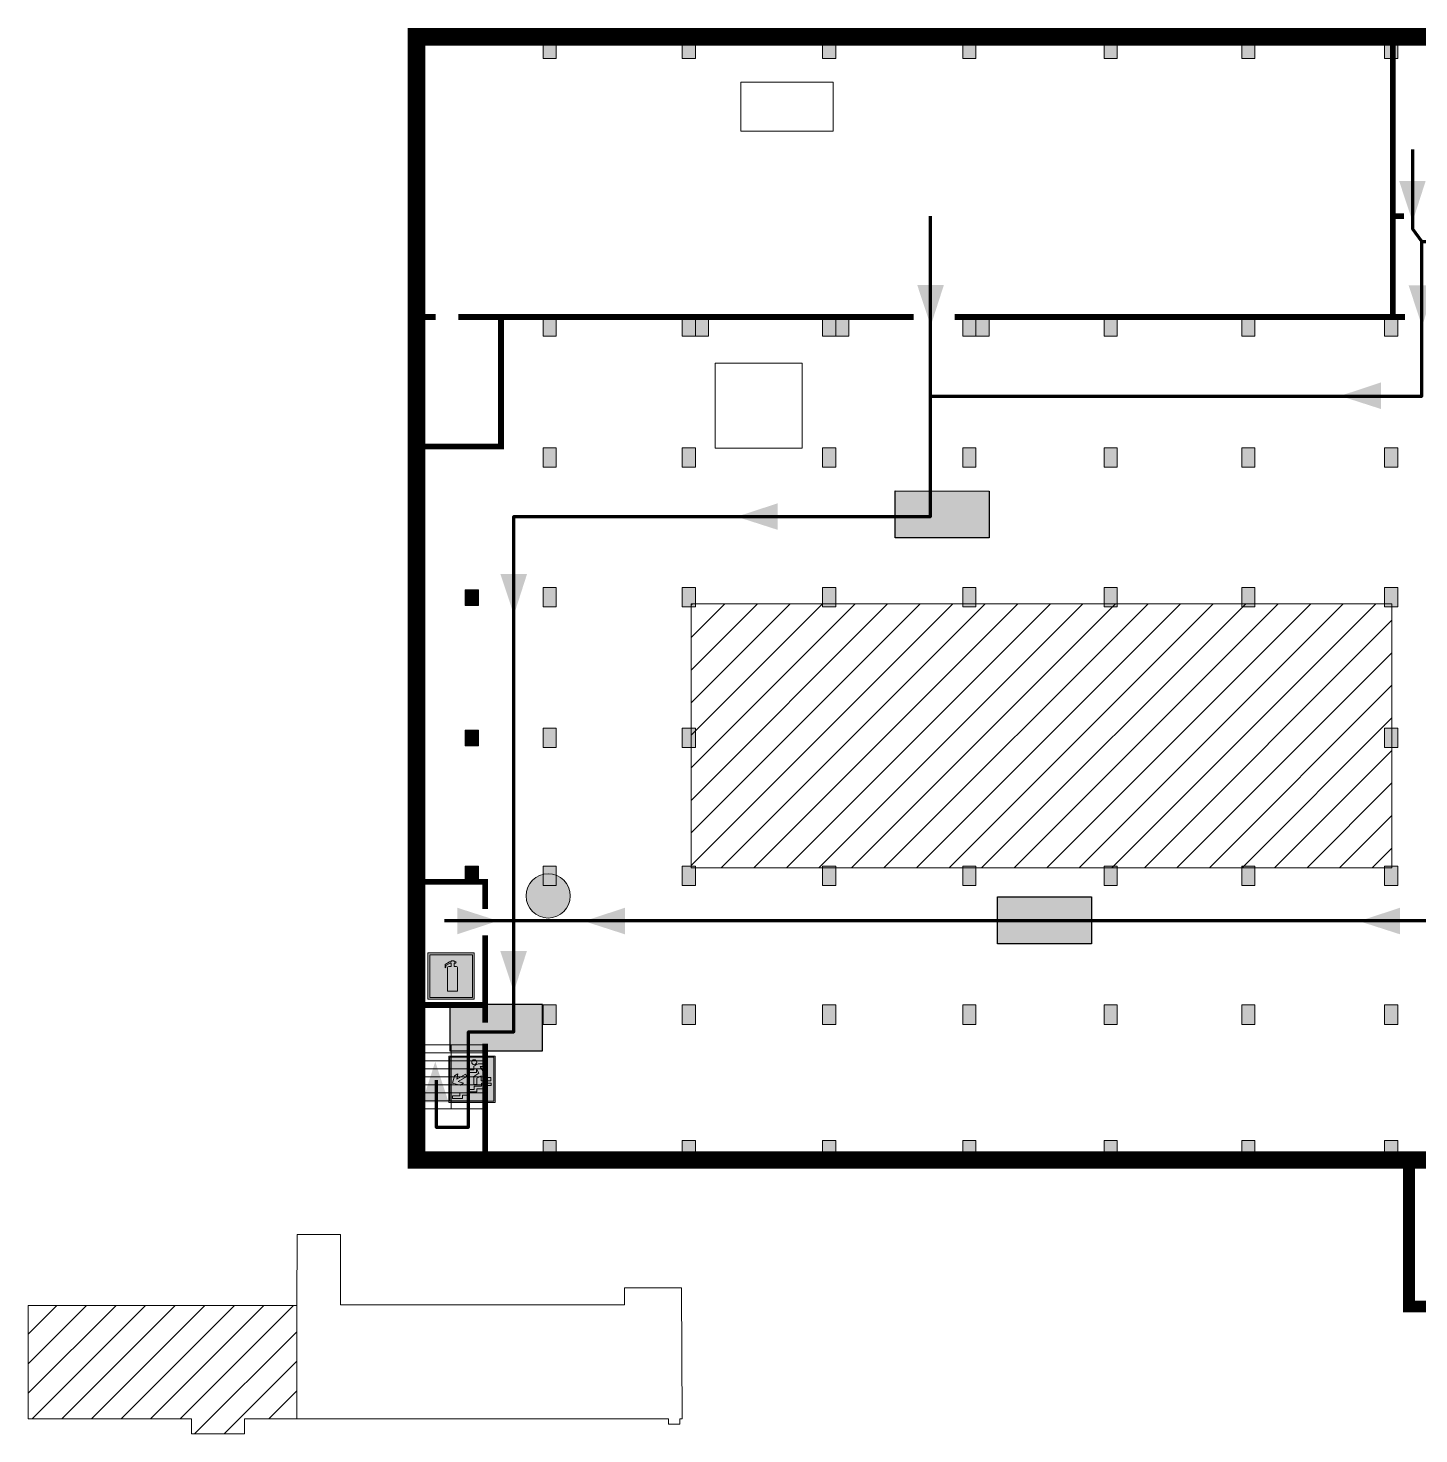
# Model space of a CAD drawing. Header units: millimetres. Extents: x 13810 to 67229, y 12374 to 21950.
# Drawn here: x 38807.5 to 39018.6, y 15048.6 to 15261.9 of the extents above; entities that cross this region are included whole.
import ezdxf

# ---------------------------------------------------------------- set-up
doc = ezdxf.new("R2010")
doc.units = ezdxf.units.MM
doc.layers.add('План_Штампы', color=7, linetype='Continuous')

# ---------------------------------------------------------------- blocks, each defined once
blk = doc.blocks.new('A$C7B4425F7')
at = {"true_color": 0xffffff}
blk.add_hatch(color=7, dxfattribs=at).paths.add_polyline_path([(0, 0), (-16, 0), (-16, -8), (0, -8)])
h = blk.add_hatch(color=126)
h.paths.add_polyline_path([(-0.2, -0.2), (-15.8, -0.2), (-15.8, -7.8), (-0.2, -7.8)])
h.paths.add_polyline_path([(-11.76, -2.03), (-11.76, -3.66), (-11.17, -3.66, -0.568275), (-11.17, -6.18), (-12.58, -6.18), (-12.58, -2.03)], flags=16)
h.paths.add_polyline_path([(-13.33, -4.12, -0.495768), (-13.59, -6.18), (-15.03, -6.18), (-15.03, -2.03), (-13.59, -2.03, -0.487973)], flags=16)
h.paths.add_polyline_path([(-10.25, -2.03), (-9.48, -2.03), (-9.48, -6.18), (-10.25, -6.18)], flags=16)
h.paths.add_polyline_path([(-13.84, -3.69), (-14.24, -3.69), (-14.24, -3.03), (-13.9, -3.03, -0.692621)], flags=0)
h.paths.add_polyline_path([(-9.15, -2.03), (-8.4, -2.03), (-8.04, -3.07), (-7.68, -2.03), (-6.93, -2.03), (-7.64, -4.1), (-6.93, -6.18), (-7.68, -6.18), (-8.04, -5.14), (-8.4, -6.18), (-9.15, -6.18), (-8.44, -4.1)], flags=16)
h.paths.add_polyline_path([(-11.76, -4.46), (-11.42, -4.46, -0.692621), (-11.36, -5.12), (-11.76, -5.12)], flags=0)
h.paths.add_polyline_path([(-13.9, -5.2), (-14.24, -5.2), (-14.24, -4.55), (-13.84, -4.55, -0.708038)], flags=0)
edge = h.paths.add_edge_path(flags=16)
edge.add_ellipse((-5.51, -4.08), major_axis=(0, 2.05), ratio=0.586184, start_angle=0, end_angle=360)
edge = h.paths.add_edge_path(flags=0)
edge.add_ellipse((-5.51, -4.08), major_axis=(0, 1.14), ratio=0.454828, start_angle=0, end_angle=360)
h.paths.add_polyline_path([(-4.13, -4.96, 0.377264), (-3.48, -4.52, 0.0555), (-3.16, -2.03), (-1.66, -2.03), (-1.66, -4.96), (-0.96, -4.96), (-0.96, -7.01), (-1.75, -7.01), (-1.75, -6.18), (-3.3, -6.18), (-3.3, -7.02), (-4.13, -7.02)], flags=16)
h.paths.add_polyline_path([(-2.73, -2.91), (-2.28, -2.91), (-2.28, -4.96), (-3.05, -4.96, 0.079136)], flags=0)
at = {"color": 126}
blk.add_lwpolyline([(-16, -8), (0, -8), (0, 0), (-16, 0)], close=True, dxfattribs=at)
blk = doc.blocks.new('вниз 3')
at = {"lineweight": 0, "true_color": 0xffffff}
h = blk.add_hatch(color=7, dxfattribs=at)
h.dxf.hatch_style = 1
h.paths.add_polyline_path([(40997.5, -4475.69), (40997.25, -4475.28), (40995.76, -4476.15), (40995.97, -4475.23), (40995.39, -4475.56), (40995.05, -4476.83), (40996.33, -4477.17), (40996.91, -4476.83), (40996, -4476.55)], flags=0)
h.paths.add_polyline_path([(40999.81, -4473.95), (41000.22, -4473.95), (41000.64, -4474.67), (41001.03, -4474.43), (41000.46, -4473.49), (41000.42, -4473.49), (40999.43, -4473.49), (40998.68, -4473.92), (40998.68, -4474.57), (40997.88, -4474.57), (40997.88, -4475), (40999.14, -4475), (40999.14, -4474.43), (40999.14, -4474.38), (40999.59, -4475.15), (40998.72, -4475.67), (40998.72, -4477.06), (40999.24, -4477.06), (40999.24, -4475.96), (40999.95, -4475.56), (40999.95, -4476.43), (41001.61, -4476.43), (41001.61, -4475.88), (41000.47, -4475.88), (41000.47, -4475.12)], flags=0)
h.paths.add_polyline_path([(40999.2, -4473.24, 1), (40998.35, -4473.24, 1)], flags=0)
h.paths.add_polyline_path([(41000.46, -4477.26), (41001.69, -4477.26), (41001.69, -4476.84), (41000.03, -4476.84), (41000.03, -4477.39), (40998.78, -4477.39), (40998.78, -4477.95), (40997.53, -4477.95), (40997.53, -4478.5), (40996.29, -4478.5), (40996.29, -4479.06), (40995.05, -4479.06), (40995.05, -4479.48), (40995.29, -4479.48), (40996.72, -4479.48), (40996.72, -4478.92), (40997.97, -4478.92), (40997.97, -4478.36), (40999.2, -4478.36), (40999.2, -4477.81), (41000.46, -4477.81)], flags=0)
h.paths.add_polyline_path([(41002.37, -4472.17), (40994.37, -4472.17), (40994.37, -4480.17), (41002.37, -4480.17)])
h.paths.add_polyline_path([(41002.16, -4479.96), (40994.57, -4479.96), (40994.57, -4472.37), (41002.16, -4472.37)], flags=16)
h.paths.add_polyline_path([(41001.61, -4475.88), (41001.61, -4476.43), (40999.95, -4476.43), (40999.95, -4475.56), (40999.24, -4475.96), (40999.24, -4477.06), (40998.72, -4477.06), (40998.72, -4475.67), (40999.59, -4475.15), (40999.14, -4474.38), (40999.14, -4474.43), (40999.14, -4475), (40997.88, -4475), (40997.88, -4474.57), (40998.68, -4474.57), (40998.68, -4473.92), (40999.43, -4473.49), (41000.42, -4473.49), (41000.46, -4473.49), (41001.03, -4474.43), (41000.64, -4474.67), (41000.22, -4473.95), (40999.81, -4473.95), (41000.47, -4475.12), (41000.47, -4475.88)], flags=0)
h.paths.add_polyline_path([(41001.69, -4476.84), (41001.69, -4477.26), (41000.46, -4477.26), (41000.46, -4477.81), (40999.2, -4477.81), (40999.2, -4478.36), (40997.97, -4478.36), (40997.97, -4478.92), (40996.72, -4478.92), (40996.72, -4479.48), (40995.05, -4479.48), (40995.05, -4479.06), (40996.29, -4479.06), (40996.29, -4478.5), (40997.53, -4478.5), (40997.53, -4477.95), (40998.78, -4477.95), (40998.78, -4477.39), (41000.03, -4477.39), (41000.03, -4476.84)], flags=0)
h.paths.add_polyline_path([(40998.35, -4473.24, -1), (40999.2, -4473.24, -1)], flags=0)
h.paths.add_polyline_path([(40997.5, -4475.69), (40996, -4476.55), (40996.91, -4476.83), (40996.33, -4477.17), (40995.05, -4476.83), (40995.39, -4475.56), (40995.97, -4475.23), (40995.76, -4476.15), (40997.25, -4475.28)], flags=0)
at = {"lineweight": 0}
h = blk.add_hatch(color=126, dxfattribs=at)
h.dxf.hatch_style = 1
h.paths.add_polyline_path([(41002.16, -4472.37), (40994.57, -4472.37), (40994.57, -4479.96), (41002.16, -4479.96)])
h.paths.add_polyline_path([(40995.97, -4475.23), (40995.76, -4476.15), (40997.25, -4475.28), (40997.5, -4475.69), (40996, -4476.55), (40996.91, -4476.83), (40996.33, -4477.17), (40995.05, -4476.83), (40995.39, -4475.56)], flags=16)
h.paths.add_polyline_path([(40997.88, -4474.57), (40998.68, -4474.57), (40998.68, -4473.92), (40999.43, -4473.49), (41000.42, -4473.49), (41000.46, -4473.49), (41001.03, -4474.43), (41000.64, -4474.67), (41000.22, -4473.95), (40999.81, -4473.95), (41000.47, -4475.12), (41000.47, -4475.88), (41001.61, -4475.88), (41001.61, -4476.43), (40999.95, -4476.43), (40999.95, -4475.56), (40999.24, -4475.96), (40999.24, -4477.06), (40998.72, -4477.06), (40998.72, -4475.67), (40999.59, -4475.15), (40999.14, -4474.38), (40999.14, -4474.43), (40999.14, -4475), (40997.88, -4475)], flags=16)
h.paths.add_polyline_path([(40998.35, -4473.24, -1), (40999.2, -4473.24, -1)], flags=16)
h.paths.add_polyline_path([(40997.53, -4477.95), (40998.78, -4477.95), (40998.78, -4477.39), (41000.03, -4477.39), (41000.03, -4476.84), (41001.69, -4476.84), (41001.69, -4477.26), (41000.46, -4477.26), (41000.46, -4477.81), (40999.2, -4477.81), (40999.2, -4478.36), (40997.97, -4478.36), (40997.97, -4478.92), (40996.72, -4478.92), (40996.72, -4479.48), (40995.05, -4479.48), (40995.05, -4479.06), (40996.29, -4479.06), (40996.29, -4478.5), (40997.53, -4478.5)], flags=16)
at = {"lineweight": 0, "true_color": 0xffffff}
h = blk.add_hatch(color=7, dxfattribs=at)
h.dxf.hatch_style = 1
h.paths.add_polyline_path([(40999.2, -4473.24, 1), (40998.35, -4473.24, 1)])
h.paths.add_polyline_path([(40999.81, -4473.95), (41000.22, -4473.95), (41000.64, -4474.67), (41001.03, -4474.43), (41000.46, -4473.49), (41000.42, -4473.49), (40999.43, -4473.49), (40998.68, -4473.92), (40998.68, -4474.57), (40997.88, -4474.57), (40997.88, -4475), (40999.14, -4475), (40999.14, -4474.43), (40999.14, -4474.38), (40999.59, -4475.15), (40998.72, -4475.67), (40998.72, -4477.06), (40999.24, -4477.06), (40999.24, -4475.96), (40999.95, -4475.56), (40999.95, -4476.43), (41001.61, -4476.43), (41001.61, -4475.88), (41000.47, -4475.88), (41000.47, -4475.12)])
h.paths.add_polyline_path([(40999.2, -4477.81), (41000.46, -4477.81), (41000.46, -4477.26), (41001.69, -4477.26), (41001.69, -4476.84), (41000.03, -4476.84), (41000.03, -4477.39), (40998.78, -4477.39), (40998.78, -4477.95), (40997.53, -4477.95), (40997.53, -4478.5), (40996.29, -4478.5), (40996.29, -4479.06), (40995.05, -4479.06), (40995.05, -4479.48), (40995.29, -4479.48), (40996.72, -4479.48), (40996.72, -4478.92), (40997.97, -4478.92), (40997.97, -4478.36), (40999.2, -4478.36)])
h.paths.add_polyline_path([(40997.5, -4475.69), (40997.25, -4475.28), (40995.76, -4476.15), (40995.97, -4475.23), (40995.39, -4475.56), (40995.05, -4476.83), (40996.33, -4477.17), (40996.91, -4476.83), (40996, -4476.55)])
at = {"color": 126, "lineweight": 0}
for points in [[(40994.37, -4472.17), (41002.37, -4472.17), (41002.37, -4480.17), (40994.37, -4480.17)], [(40994.57, -4472.37), (41002.16, -4472.37), (41002.16, -4479.96), (40994.57, -4479.96)]]:
    blk.add_lwpolyline(points, close=True, dxfattribs=at)
for points in [[(40999.14, -4474.43), (40999.14, -4475), (40997.88, -4475), (40997.88, -4474.57), (40998.68, -4474.57), (40998.68, -4473.92), (40999.43, -4473.49), (41000.42, -4473.49), (41000.46, -4473.49), (41001.03, -4474.43), (41000.64, -4474.67), (41000.22, -4473.95), (40999.81, -4473.95), (41000.47, -4475.12), (41000.47, -4475.88), (41001.61, -4475.88), (41001.61, -4476.43), (40999.95, -4476.43), (40999.95, -4475.56), (40999.24, -4475.96), (40999.24, -4477.06), (40998.72, -4477.06), (40998.72, -4475.67), (40999.59, -4475.15), (40999.14, -4474.38), (40999.14, -4474.43)], [(40995.05, -4476.83), (40995.39, -4475.56), (40995.97, -4475.23), (40995.76, -4476.15), (40997.25, -4475.28), (40997.5, -4475.69), (40996, -4476.55), (40996.91, -4476.83), (40996.33, -4477.17), (40995.05, -4476.83)], [(40995.29, -4479.48), (40995.05, -4479.48), (40995.05, -4479.06), (40996.29, -4479.06), (40996.29, -4478.5), (40997.53, -4478.5), (40997.53, -4477.95), (40998.78, -4477.95), (40998.78, -4477.39), (41000.03, -4477.39), (41000.03, -4476.84), (41001.69, -4476.84), (41001.69, -4477.26), (41000.46, -4477.26), (41000.46, -4477.81), (40999.2, -4477.81), (40999.2, -4478.36), (40997.97, -4478.36), (40997.97, -4478.92), (40996.72, -4478.92), (40996.72, -4479.48), (40995.05, -4479.48)]]:
    blk.add_lwpolyline(points, dxfattribs=at)
blk.add_circle((40998.77, -4473.24), 0.426, dxfattribs=at)
blk = doc.blocks.new('A$C32E8229D')
at = {"true_color": 0xffffff}
blk.add_hatch(color=7, dxfattribs=at).paths.add_polyline_path([(0, 0), (0, -8), (16, -8), (16, 0)])
h = blk.add_hatch(color=126)
h.paths.add_polyline_path([(0.2, -0.2), (15.8, -0.2), (15.8, -7.8), (0.2, -7.8)])
h.paths.add_polyline_path([(13.49, -2.05), (12.08, -2.05), (11.37, -2.63, 0.162397), (11.29, -2.84), (11.29, -3.63), (10.35, -3.63), (10.35, -4.05), (11.68, -4.05), (11.68, -3.48), (12.26, -4.28), (11.29, -5.1), (11.29, -6.78), (11.85, -6.78), (11.85, -5.44), (12.8, -4.64), (12.8, -5.94), (14.46, -5.94), (14.46, -5.39), (13.45, -5.39), (13.45, -3.97), (12.46, -2.59), (13.15, -2.59), (13.69, -3.34), (14.18, -3)], flags=16)
h.paths.add_polyline_path([(10.74, -1.82, 1), (11.8, -1.82, 1)], flags=16)
h.paths.add_polyline_path([(9.39, -3.59), (5.99, -3.59), (6.56, -3.03), (5.91, -3.03), (5.1, -3.83), (5.91, -4.64), (6.56, -4.64), (5.99, -4.09), (9.39, -4.09)], flags=16)
h.paths.add_polyline_path([(4.29, -1.08), (1.72, -1.08), (1.72, -6.6), (4.29, -6.6)], flags=16)
at = {"color": 126}
blk.add_lwpolyline([(16, -8), (0, -8), (0, 0), (16, 0)], close=True, dxfattribs=at)
blk = doc.blocks.new('A$C7B8C2D5B')
at = {"lineweight": 0}
h = blk.add_hatch(color=5, dxfattribs=at)
h.dxf.hatch_style = 1
h.paths.add_polyline_path([(1.4, -3.02, 1), (-2.11, -3.02, 1)])
at = {"color": 5, "lineweight": 0}
blk.add_circle((-0.36, -3.02), 1.75, dxfattribs=at)
blk = doc.blocks.new('A$C3AD82952')
at = {"true_color": 0xf5f5ff}
h = blk.add_hatch(color=7, dxfattribs=at)
h.dxf.hatch_style = 1
h.paths.add_polyline_path([(8.21, 8.73, 0.414214), (7.89, 9.05), (7.22, 9.05), (7.22, 9.92), (7.59, 9.92, 1), (7.57, 10.36), (7.22, 10.36), (7.22, 10.6), (6.43, 10.6), (6.43, 10.36), (6.01, 10.36), (4.74, 9.59), (4.74, 8.69), (4.98, 8.73), (4.98, 9.26), (6.12, 9.91), (6.43, 9.91), (6.43, 9.05), (5.76, 9.05, 0.414214), (5.44, 8.73), (5.44, 2.2), (8.21, 2.2)], flags=0)
h.paths.add_polyline_path([(12.8, 12.8), (0, 12.8), (0, 0), (12.8, 0)])
h.paths.add_polyline_path([(0.51, 12.29), (12.29, 12.29), (12.29, 0.51), (0.51, 0.51)], flags=16)
h.paths.add_polyline_path([(4.74, 9.59), (6.01, 10.36), (6.43, 10.36), (6.43, 10.6), (7.22, 10.6), (7.22, 10.36), (7.59, 10.36, -0.94586), (7.59, 9.92), (7.22, 9.92), (7.22, 9.05), (7.89, 9.05, -0.414214), (8.21, 8.73), (8.21, 2.2), (5.44, 2.2), (5.44, 8.73, -0.414214), (5.76, 9.05), (6.43, 9.05), (6.43, 9.91), (6.12, 9.91), (4.98, 9.26), (4.98, 8.73), (4.74, 8.69)], flags=0)
h = blk.add_hatch(color=242)
h.dxf.hatch_style = 1
h.paths.add_polyline_path([(12.29, 12.29), (0.51, 12.29), (0.51, 0.51), (12.29, 0.51)])
h.paths.add_polyline_path([(4.74, 8.69), (4.74, 9.59), (6.01, 10.36), (6.43, 10.36), (6.43, 10.6), (7.22, 10.6), (7.22, 10.36), (7.59, 10.36, -0.94586), (7.59, 9.92), (7.22, 9.92), (7.22, 9.05), (7.89, 9.05, -0.414214), (8.21, 8.73), (8.21, 2.2), (5.44, 2.2), (5.44, 8.73, -0.414214), (5.76, 9.05), (6.43, 9.05), (6.43, 9.91), (6.12, 9.91), (4.98, 9.26), (4.98, 8.73)], flags=16)
h = blk.add_hatch(color=7, dxfattribs=at)
h.dxf.hatch_style = 1
h.paths.add_polyline_path([(8.21, 8.73, 0.414214), (7.89, 9.05), (7.22, 9.05), (7.22, 9.92), (7.59, 9.92, 1), (7.57, 10.36), (7.22, 10.36), (7.22, 10.6), (6.43, 10.6), (6.43, 10.36), (6.01, 10.36), (4.74, 9.59), (4.74, 8.69), (4.98, 8.73), (4.98, 9.26), (6.12, 9.91), (6.43, 9.91), (6.43, 9.05), (5.76, 9.05, 0.414214), (5.44, 8.73), (5.44, 2.2), (8.21, 2.2)])
at = {"color": 242, "lineweight": 5}
for p, q in [((0, 0), (0, 12.8)), ((0, 12.8), (12.8, 12.8)), ((12.8, 0), (12.8, 12.8)), ((6.01, 10.36), (4.74, 9.59)), ((4.74, 9.59), (4.74, 8.69)), ((4.74, 8.69), (4.98, 8.73)), ((4.98, 9.26), (6.12, 9.91)), ((4.98, 8.73), (4.98, 9.26)), ((5.44, 2.2), (5.44, 8.73)), ((5.76, 9.05), (6.43, 9.05)), ((6.01, 10.36), (6.43, 10.36)), ((6.12, 9.91), (6.43, 9.91)), ((7.22, 10.6), (6.43, 10.6)), ((6.43, 10.6), (6.43, 10.36)), ((6.43, 9.91), (6.43, 9.05)), ((7.22, 10.36), (7.22, 10.6)), ((7.59, 10.36), (7.22, 10.36)), ((7.22, 9.05), (7.22, 9.92)), ((7.59, 9.92), (7.22, 9.92)), ((7.89, 9.05), (7.22, 9.05)), ((8.21, 2.2), (8.21, 8.73)), ((0, 0), (12.8, 0)), ((5.44, 2.2), (8.21, 2.2))]:
    blk.add_line(p, q, dxfattribs=at)
blk.add_lwpolyline([(0.51, 12.29), (12.29, 12.29), (12.29, 0.51), (0.51, 0.51)], close=True, dxfattribs=at)
for centre, radius, start, end in [((5.76, 8.73), 0.32, 90, 180), ((7.58, 10.14), 0.223, 273.1875, 86.8125), ((7.89, 8.73), 0.32, 0, 90)]:
    blk.add_arc(centre, radius, start, end, dxfattribs=at)

msp = doc.modelspace()

# ---------------------------------------------------------------- hatches: boundary and pattern name
at = {"lineweight": 0}
h = msp.add_hatch(color=256, dxfattribs=at)
h.dxf.hatch_style = 1
h.paths.add_polyline_path([(38885.69, 15257.3), (38887.69, 15257.3), (38887.69, 15260.25), (38885.69, 15260.25)])
h = msp.add_hatch(color=256, dxfattribs=at)
h.dxf.hatch_style = 1
h.paths.add_polyline_path([(38906.81, 15257.3), (38908.81, 15257.3), (38908.81, 15260.25), (38906.81, 15260.25)])
h = msp.add_hatch(color=256, dxfattribs=at)
h.dxf.hatch_style = 1
h.paths.add_polyline_path([(38928.1, 15257.3), (38930.1, 15257.3), (38930.1, 15260.25), (38928.1, 15260.25)])
h = msp.add_hatch(color=256, dxfattribs=at)
h.dxf.hatch_style = 1
h.paths.add_polyline_path([(38949.39, 15257.3), (38951.39, 15257.3), (38951.39, 15260.25), (38949.39, 15260.25)])
h = msp.add_hatch(color=256, dxfattribs=at)
h.dxf.hatch_style = 1
h.paths.add_polyline_path([(38970.82, 15257.3), (38972.82, 15257.3), (38972.82, 15260.25), (38970.82, 15260.25)])
h = msp.add_hatch(color=256, dxfattribs=at)
h.dxf.hatch_style = 1
h.paths.add_polyline_path([(38991.73, 15257.3), (38993.73, 15257.3), (38993.73, 15260.25), (38991.73, 15260.25)])
h = msp.add_hatch(color=256, dxfattribs=at)
h.dxf.hatch_style = 1
h.paths.add_polyline_path([(39013.38, 15257.3), (39015.39, 15257.3), (39015.39, 15260.25), (39013.38, 15260.25)])
h = msp.add_hatch(color=256, dxfattribs=at)
h.dxf.hatch_style = 1
h.paths.add_polyline_path([(38885.69, 15215.16), (38887.69, 15215.16), (38887.69, 15218.11), (38885.69, 15218.11)])
h = msp.add_hatch(color=256, dxfattribs=at)
h.dxf.hatch_style = 1
h.paths.add_polyline_path([(38906.81, 15215.16), (38908.81, 15215.16), (38908.81, 15218.11), (38906.81, 15218.11)])
h = msp.add_hatch(color=256, dxfattribs=at)
h.dxf.hatch_style = 1
h.paths.add_polyline_path([(38908.81, 15215.16), (38910.81, 15215.16), (38910.81, 15218.11), (38908.81, 15218.11)])
h = msp.add_hatch(color=256, dxfattribs=at)
h.dxf.hatch_style = 1
h.paths.add_polyline_path([(38928.1, 15215.16), (38930.1, 15215.16), (38930.1, 15218.11), (38928.1, 15218.11)])
h = msp.add_hatch(color=256, dxfattribs=at)
h.dxf.hatch_style = 1
h.paths.add_polyline_path([(38930.1, 15215.16), (38932.1, 15215.16), (38932.1, 15218.11), (38930.1, 15218.11)])
h = msp.add_hatch(color=256, dxfattribs=at)
h.dxf.hatch_style = 1
h.paths.add_polyline_path([(38949.39, 15215.16), (38951.39, 15215.16), (38951.39, 15218.11), (38949.39, 15218.11)])
h = msp.add_hatch(color=256, dxfattribs=at)
h.dxf.hatch_style = 1
h.paths.add_polyline_path([(38951.39, 15215.16), (38953.39, 15215.16), (38953.39, 15218.11), (38951.39, 15218.11)])
h = msp.add_hatch(color=256, dxfattribs=at)
h.dxf.hatch_style = 1
h.paths.add_polyline_path([(38970.82, 15215.16), (38972.82, 15215.16), (38972.82, 15218.11), (38970.82, 15218.11)])
h = msp.add_hatch(color=256, dxfattribs=at)
h.dxf.hatch_style = 1
h.paths.add_polyline_path([(38991.73, 15215.16), (38993.73, 15215.16), (38993.73, 15218.11), (38991.73, 15218.11)])
h = msp.add_hatch(color=256, dxfattribs=at)
h.dxf.hatch_style = 1
h.paths.add_polyline_path([(39013.38, 15215.16), (39015.39, 15215.16), (39015.39, 15218.11), (39013.38, 15218.11)])
h = msp.add_hatch(color=256, dxfattribs=at)
h.dxf.hatch_style = 1
h.paths.add_polyline_path([(38885.69, 15195.28), (38887.69, 15195.28), (38887.69, 15198.23), (38885.69, 15198.23)])
h = msp.add_hatch(color=256, dxfattribs=at)
h.dxf.hatch_style = 1
h.paths.add_polyline_path([(38906.81, 15195.28), (38908.81, 15195.28), (38908.81, 15198.23), (38906.81, 15198.23)])
h = msp.add_hatch(color=256, dxfattribs=at)
h.dxf.hatch_style = 1
h.paths.add_polyline_path([(38928.1, 15195.28), (38930.1, 15195.28), (38930.1, 15198.23), (38928.1, 15198.23)])
h = msp.add_hatch(color=256, dxfattribs=at)
h.dxf.hatch_style = 1
h.paths.add_polyline_path([(38949.39, 15195.28), (38951.39, 15195.28), (38951.39, 15198.23), (38949.39, 15198.23)])
h = msp.add_hatch(color=256, dxfattribs=at)
h.dxf.hatch_style = 1
h.paths.add_polyline_path([(38970.82, 15195.28), (38972.82, 15195.28), (38972.82, 15198.23), (38970.82, 15198.23)])
h = msp.add_hatch(color=256, dxfattribs=at)
h.dxf.hatch_style = 1
h.paths.add_polyline_path([(38991.73, 15195.28), (38993.73, 15195.28), (38993.73, 15198.23), (38991.73, 15198.23)])
h = msp.add_hatch(color=256, dxfattribs=at)
h.dxf.hatch_style = 1
h.paths.add_polyline_path([(39013.38, 15195.28), (39015.39, 15195.28), (39015.39, 15198.23), (39013.38, 15198.23)])
h = msp.add_hatch(color=256, dxfattribs=at)
h.dxf.hatch_style = 1
h.paths.add_polyline_path([(38873.88, 15174.28), (38875.88, 15174.28), (38875.88, 15176.65), (38873.88, 15176.65)])
h = msp.add_hatch(color=256, dxfattribs=at)
h.dxf.hatch_style = 1
h.paths.add_polyline_path([(38885.69, 15174.07), (38887.69, 15174.07), (38887.69, 15177.01), (38885.69, 15177.01)])
h = msp.add_hatch(color=256, dxfattribs=at)
h.dxf.hatch_style = 1
h.paths.add_polyline_path([(38906.81, 15174.07), (38908.81, 15174.07), (38908.81, 15177.01), (38906.81, 15177.01)])
h = msp.add_hatch(color=256, dxfattribs=at)
h.dxf.hatch_style = 1
h.paths.add_polyline_path([(38928.1, 15174.07), (38930.1, 15174.07), (38930.1, 15177.01), (38928.1, 15177.01)])
h = msp.add_hatch(color=256, dxfattribs=at)
h.dxf.hatch_style = 1
h.paths.add_polyline_path([(38949.39, 15174.07), (38951.39, 15174.07), (38951.39, 15177.01), (38949.39, 15177.01)])
h = msp.add_hatch(color=256, dxfattribs=at)
h.dxf.hatch_style = 1
h.paths.add_polyline_path([(38970.82, 15174.07), (38972.82, 15174.07), (38972.82, 15177.01), (38970.82, 15177.01)])
h = msp.add_hatch(color=256, dxfattribs=at)
h.dxf.hatch_style = 1
h.paths.add_polyline_path([(38991.73, 15174.07), (38993.73, 15174.07), (38993.73, 15177.01), (38991.73, 15177.01)])
h = msp.add_hatch(color=256, dxfattribs=at)
h.dxf.hatch_style = 1
h.paths.add_polyline_path([(39013.38, 15174.07), (39015.39, 15174.07), (39015.39, 15177.01), (39013.38, 15177.01)])
at = {"lineweight": 0, "true_color": 0x000000}
h = msp.add_hatch(dxfattribs=at)
h.set_pattern_fill('ANSI31', color=18, scale=1.1)
h.set_pattern_definition([(45, (-4631.7585, -484.0886), (-2.46957043, 2.46957043), [])])
h.paths.add_polyline_path([(39014.51, 15134.5), (39014.51, 15174.57), (38908.15, 15174.57), (38908.15, 15134.5)])
h.paths.add_polyline_path([(39140.7, 15134.5), (39140.7, 15174.57), (39057.75, 15174.57), (39057.75, 15134.5)])
h.paths.add_polyline_path([(39162.4, 15134.5), (39183.27, 15134.5), (39183.27, 15174.57), (39162.4, 15174.57)])
at = {"lineweight": 0}
h = msp.add_hatch(color=256, dxfattribs=at)
h.dxf.hatch_style = 1
h.paths.add_polyline_path([(38873.88, 15153.02), (38875.88, 15153.02), (38875.88, 15155.38), (38873.88, 15155.38)])
h = msp.add_hatch(color=256, dxfattribs=at)
h.dxf.hatch_style = 1
h.paths.add_polyline_path([(38885.69, 15152.77), (38887.69, 15152.77), (38887.69, 15155.71), (38885.69, 15155.71)])
h = msp.add_hatch(color=256, dxfattribs=at)
h.dxf.hatch_style = 1
h.paths.add_polyline_path([(38906.81, 15152.77), (38908.81, 15152.77), (38908.81, 15155.71), (38906.81, 15155.71)])
h = msp.add_hatch(color=256, dxfattribs=at)
h.dxf.hatch_style = 1
h.paths.add_polyline_path([(39013.38, 15152.77), (39015.39, 15152.77), (39015.39, 15155.71), (39013.38, 15155.71)])
h = msp.add_hatch(color=256, dxfattribs=at)
h.dxf.hatch_style = 1
h.paths.add_polyline_path([(38873.88, 15132.38), (38875.88, 15132.38), (38875.88, 15134.74), (38873.88, 15134.74)])
h = msp.add_hatch(color=256, dxfattribs=at)
h.dxf.hatch_style = 1
h.paths.add_polyline_path([(38885.69, 15131.79), (38887.69, 15131.79), (38887.69, 15134.73), (38885.69, 15134.73)])
h = msp.add_hatch(color=256, dxfattribs=at)
h.dxf.hatch_style = 1
h.paths.add_polyline_path([(38906.81, 15131.79), (38908.81, 15131.79), (38908.81, 15134.73), (38906.81, 15134.73)])
h = msp.add_hatch(color=256, dxfattribs=at)
h.dxf.hatch_style = 1
h.paths.add_polyline_path([(38928.1, 15131.79), (38930.1, 15131.79), (38930.1, 15134.73), (38928.1, 15134.73)])
h = msp.add_hatch(color=256, dxfattribs=at)
h.dxf.hatch_style = 1
h.paths.add_polyline_path([(38949.39, 15131.79), (38951.39, 15131.79), (38951.39, 15134.73), (38949.39, 15134.73)])
h = msp.add_hatch(color=256, dxfattribs=at)
h.dxf.hatch_style = 1
h.paths.add_polyline_path([(38970.82, 15131.79), (38972.82, 15131.79), (38972.82, 15134.73), (38970.82, 15134.73)])
h = msp.add_hatch(color=256, dxfattribs=at)
h.dxf.hatch_style = 1
h.paths.add_polyline_path([(38991.73, 15131.79), (38993.73, 15131.79), (38993.73, 15134.73), (38991.73, 15134.73)])
h = msp.add_hatch(color=256, dxfattribs=at)
h.dxf.hatch_style = 1
h.paths.add_polyline_path([(39013.38, 15131.79), (39015.39, 15131.79), (39015.39, 15134.73), (39013.38, 15134.73)])
h = msp.add_hatch(color=256, dxfattribs=at)
h.dxf.hatch_style = 1
h.paths.add_polyline_path([(38885.69, 15110.74), (38887.69, 15110.74), (38887.69, 15113.69), (38885.69, 15113.69)])
h = msp.add_hatch(color=256, dxfattribs=at)
h.dxf.hatch_style = 1
h.paths.add_polyline_path([(38906.81, 15110.74), (38908.81, 15110.74), (38908.81, 15113.69), (38906.81, 15113.69)])
h = msp.add_hatch(color=256, dxfattribs=at)
h.dxf.hatch_style = 1
h.paths.add_polyline_path([(38928.1, 15110.74), (38930.1, 15110.74), (38930.1, 15113.69), (38928.1, 15113.69)])
h = msp.add_hatch(color=256, dxfattribs=at)
h.dxf.hatch_style = 1
h.paths.add_polyline_path([(38949.39, 15110.74), (38951.39, 15110.74), (38951.39, 15113.69), (38949.39, 15113.69)])
h = msp.add_hatch(color=256, dxfattribs=at)
h.dxf.hatch_style = 1
h.paths.add_polyline_path([(38970.82, 15110.74), (38972.82, 15110.74), (38972.82, 15113.69), (38970.82, 15113.69)])
h = msp.add_hatch(color=256, dxfattribs=at)
h.dxf.hatch_style = 1
h.paths.add_polyline_path([(38991.73, 15110.74), (38993.73, 15110.74), (38993.73, 15113.69), (38991.73, 15113.69)])
h = msp.add_hatch(color=256, dxfattribs=at)
h.dxf.hatch_style = 1
h.paths.add_polyline_path([(39013.38, 15110.74), (39015.39, 15110.74), (39015.39, 15113.69), (39013.38, 15113.69)])
h = msp.add_hatch(color=256, dxfattribs=at)
h.dxf.hatch_style = 1
h.paths.add_polyline_path([(38885.69, 15090.17), (38887.69, 15090.17), (38887.69, 15093.11), (38885.69, 15093.11)])
h = msp.add_hatch(color=256, dxfattribs=at)
h.dxf.hatch_style = 1
h.paths.add_polyline_path([(38906.81, 15090.17), (38908.81, 15090.17), (38908.81, 15093.11), (38906.81, 15093.11)])
h = msp.add_hatch(color=256, dxfattribs=at)
h.dxf.hatch_style = 1
h.paths.add_polyline_path([(38928.1, 15090.17), (38930.1, 15090.17), (38930.1, 15093.11), (38928.1, 15093.11)])
h = msp.add_hatch(color=256, dxfattribs=at)
h.dxf.hatch_style = 1
h.paths.add_polyline_path([(38949.39, 15090.17), (38951.39, 15090.17), (38951.39, 15093.11), (38949.39, 15093.11)])
h = msp.add_hatch(color=256, dxfattribs=at)
h.dxf.hatch_style = 1
h.paths.add_polyline_path([(38970.82, 15090.17), (38972.82, 15090.17), (38972.82, 15093.11), (38970.82, 15093.11)])
h = msp.add_hatch(color=256, dxfattribs=at)
h.dxf.hatch_style = 1
h.paths.add_polyline_path([(38991.73, 15090.17), (38993.73, 15090.17), (38993.73, 15093.11), (38991.73, 15093.11)])
h = msp.add_hatch(color=256, dxfattribs=at)
h.dxf.hatch_style = 1
h.paths.add_polyline_path([(39013.38, 15090.17), (39015.39, 15090.17), (39015.39, 15093.11), (39013.38, 15093.11)])
at = {"lineweight": 0, "true_color": 0x000000}
h = msp.add_hatch(dxfattribs=at)
h.set_pattern_fill('ANSI31', color=18)
h.paths.add_polyline_path([(38807.55, 15068.11), (38807.55, 15050.91), (38832.34, 15050.91), (38832.34, 15048.61), (38840.39, 15048.61), (38840.39, 15050.91), (38848.32, 15050.91), (38848.32, 15068.11), (38843.91, 15068.07), (38843.86, 15068.11), (38836.21, 15068.11)])

# ---------------------------------------------------------------- linework, layer by layer
at = {"lineweight": 0}
for points, const_width in [([(39021.09, 15090.17), (38866.5, 15090.17), (38866.5, 15260.56), (39040.02, 15260.56)], 2.67), ([(39014.65, 15218.07), (39014.65, 15260.56)], 0.891), ([(39016.32, 15233.36), (39014.65, 15233.36)], 0.891), ([(38869.4, 15218.07), (38866.5, 15218.07)], 0.891), ([(38879.32, 15218.07), (38879.32, 15198.43), (38866.5, 15198.43)], 0.891), ([(38941.94, 15218.07), (38872.85, 15218.07)], 0.891), ([(39016.48, 15218.07), (38948.16, 15218.07)], 0.891), ([(38876.91, 15128.27), (38876.91, 15132.38), (38866.5, 15132.38)], 0.891), ([(38876.91, 15111.02), (38876.91, 15124.26)], 0.891), ([(38876.91, 15113.69), (38866.5, 15113.69)], 0.891), ([(38876.91, 15090.17), (38876.91, 15107.83)], 0.891), ([(39017.1, 15090.17), (39017.1, 15067.94), (39023.38, 15067.94)], 1.78)]:
    msp.add_lwpolyline(points, dxfattribs=dict(at, const_width=const_width))
for points in [[(38885.69, 15257.3), (38885.69, 15260.25), (38887.69, 15260.25), (38887.69, 15257.3), (38885.69, 15257.3)], [(38906.81, 15257.3), (38906.81, 15260.25), (38908.81, 15260.25), (38908.81, 15257.3), (38906.81, 15257.3)], [(38928.1, 15257.3), (38928.1, 15260.25), (38930.1, 15260.25), (38930.1, 15257.3), (38928.1, 15257.3)], [(38949.39, 15257.3), (38949.39, 15260.25), (38951.39, 15260.25), (38951.39, 15257.3), (38949.39, 15257.3)], [(38970.82, 15257.3), (38970.82, 15260.25), (38972.82, 15260.25), (38972.82, 15257.3), (38970.82, 15257.3)], [(38991.73, 15257.3), (38991.73, 15260.25), (38993.73, 15260.25), (38993.73, 15257.3), (38991.73, 15257.3)], [(39013.38, 15257.3), (39013.38, 15260.25), (39015.39, 15260.25), (39015.39, 15257.3), (39013.38, 15257.3)], [(38915.7, 15246.29), (38929.71, 15246.29), (38929.71, 15253.7), (38915.7, 15253.7), (38915.7, 15246.29)], [(38885.69, 15215.16), (38885.69, 15218.11), (38887.69, 15218.11), (38887.69, 15215.16), (38885.69, 15215.16)], [(38906.81, 15215.16), (38906.81, 15218.11), (38908.81, 15218.11), (38908.81, 15215.16), (38906.81, 15215.16)], [(38908.81, 15215.16), (38908.81, 15218.11), (38910.81, 15218.11), (38910.81, 15215.16), (38908.81, 15215.16)], [(38928.1, 15215.16), (38928.1, 15218.11), (38930.1, 15218.11), (38930.1, 15215.16), (38928.1, 15215.16)], [(38930.1, 15215.16), (38930.1, 15218.11), (38932.1, 15218.11), (38932.1, 15215.16), (38930.1, 15215.16)], [(38949.39, 15215.16), (38949.39, 15218.11), (38951.39, 15218.11), (38951.39, 15215.16), (38949.39, 15215.16)], [(38951.39, 15215.16), (38951.39, 15218.11), (38953.39, 15218.11), (38953.39, 15215.16), (38951.39, 15215.16)], [(38970.82, 15215.16), (38970.82, 15218.11), (38972.82, 15218.11), (38972.82, 15215.16), (38970.82, 15215.16)], [(38991.73, 15215.16), (38991.73, 15218.11), (38993.73, 15218.11), (38993.73, 15215.16), (38991.73, 15215.16)], [(39013.38, 15215.16), (39013.38, 15218.11), (39015.39, 15218.11), (39015.39, 15215.16), (39013.38, 15215.16)], [(38911.83, 15198.19), (38925.02, 15198.19), (38925.02, 15211.09), (38911.83, 15211.09), (38911.83, 15198.19)], [(38885.69, 15195.28), (38885.69, 15198.23), (38887.69, 15198.23), (38887.69, 15195.28), (38885.69, 15195.28)], [(38906.81, 15195.28), (38906.81, 15198.23), (38908.81, 15198.23), (38908.81, 15195.28), (38906.81, 15195.28)], [(38928.1, 15195.28), (38928.1, 15198.23), (38930.1, 15198.23), (38930.1, 15195.28), (38928.1, 15195.28)], [(38949.39, 15195.28), (38949.39, 15198.23), (38951.39, 15198.23), (38951.39, 15195.28), (38949.39, 15195.28)], [(38970.82, 15195.28), (38970.82, 15198.23), (38972.82, 15198.23), (38972.82, 15195.28), (38970.82, 15195.28)], [(38991.73, 15195.28), (38991.73, 15198.23), (38993.73, 15198.23), (38993.73, 15195.28), (38991.73, 15195.28)], [(39013.38, 15195.28), (39013.38, 15198.23), (39015.39, 15198.23), (39015.39, 15195.28), (39013.38, 15195.28)], [(38873.88, 15174.28), (38873.88, 15176.65), (38875.88, 15176.65), (38875.88, 15174.28), (38873.88, 15174.28)], [(38885.69, 15174.07), (38885.69, 15177.01), (38887.69, 15177.01), (38887.69, 15174.07), (38885.69, 15174.07)], [(38906.81, 15174.07), (38906.81, 15177.01), (38908.81, 15177.01), (38908.81, 15174.07), (38906.81, 15174.07)], [(38928.1, 15174.07), (38928.1, 15177.01), (38930.1, 15177.01), (38930.1, 15174.07), (38928.1, 15174.07)], [(38949.39, 15174.07), (38949.39, 15177.01), (38951.39, 15177.01), (38951.39, 15174.07), (38949.39, 15174.07)], [(38970.82, 15174.07), (38970.82, 15177.01), (38972.82, 15177.01), (38972.82, 15174.07), (38970.82, 15174.07)], [(38991.73, 15174.07), (38991.73, 15177.01), (38993.73, 15177.01), (38993.73, 15174.07), (38991.73, 15174.07)], [(39013.38, 15174.07), (39013.38, 15177.01), (39015.39, 15177.01), (39015.39, 15174.07), (39013.38, 15174.07)], [(38909.36, 15134.5), (39014.51, 15134.5), (39014.51, 15174.57), (38908.15, 15174.57), (38908.15, 15134.5)], [(38908.15, 15134.5), (39014.51, 15134.5), (39014.51, 15174.57), (38908.15, 15174.57), (38908.15, 15134.5)], [(38873.88, 15153.02), (38873.88, 15155.38), (38875.88, 15155.38), (38875.88, 15153.02), (38873.88, 15153.02)], [(38885.69, 15152.77), (38885.69, 15155.71), (38887.69, 15155.71), (38887.69, 15152.77), (38885.69, 15152.77)], [(38906.81, 15152.77), (38906.81, 15155.71), (38908.81, 15155.71), (38908.81, 15152.77), (38906.81, 15152.77)], [(39013.38, 15152.77), (39013.38, 15155.71), (39015.39, 15155.71), (39015.39, 15152.77), (39013.38, 15152.77)], [(38873.88, 15132.38), (38873.88, 15134.74), (38875.88, 15134.74), (38875.88, 15132.38), (38873.88, 15132.38)], [(38885.69, 15131.79), (38885.69, 15134.73), (38887.69, 15134.73), (38887.69, 15131.79), (38885.69, 15131.79)], [(38906.81, 15131.79), (38906.81, 15134.73), (38908.81, 15134.73), (38908.81, 15131.79), (38906.81, 15131.79)], [(38928.1, 15131.79), (38928.1, 15134.73), (38930.1, 15134.73), (38930.1, 15131.79), (38928.1, 15131.79)], [(38949.39, 15131.79), (38949.39, 15134.73), (38951.39, 15134.73), (38951.39, 15131.79), (38949.39, 15131.79)], [(38970.82, 15131.79), (38970.82, 15134.73), (38972.82, 15134.73), (38972.82, 15131.79), (38970.82, 15131.79)], [(38991.73, 15131.79), (38991.73, 15134.73), (38993.73, 15134.73), (38993.73, 15131.79), (38991.73, 15131.79)], [(39013.38, 15131.79), (39013.38, 15134.73), (39015.39, 15134.73), (39015.39, 15131.79), (39013.38, 15131.79)], [(38885.69, 15110.74), (38885.69, 15113.69), (38887.69, 15113.69), (38887.69, 15110.74), (38885.69, 15110.74)], [(38906.81, 15110.74), (38906.81, 15113.69), (38908.81, 15113.69), (38908.81, 15110.74), (38906.81, 15110.74)], [(38928.1, 15110.74), (38928.1, 15113.69), (38930.1, 15113.69), (38930.1, 15110.74), (38928.1, 15110.74)], [(38949.39, 15110.74), (38949.39, 15113.69), (38951.39, 15113.69), (38951.39, 15110.74), (38949.39, 15110.74)], [(38970.82, 15110.74), (38970.82, 15113.69), (38972.82, 15113.69), (38972.82, 15110.74), (38970.82, 15110.74)], [(38991.73, 15110.74), (38991.73, 15113.69), (38993.73, 15113.69), (38993.73, 15110.74), (38991.73, 15110.74)], [(39013.38, 15110.74), (39013.38, 15113.69), (39015.39, 15113.69), (39015.39, 15110.74), (39013.38, 15110.74)], [(38876.91, 15107.63), (38866.5, 15107.63)], [(38871.75, 15097.92), (38871.75, 15107.63)], [(38876.91, 15106.42), (38866.5, 15106.42)], [(38866.5, 15106.42), (38876.91, 15106.42)], [(38876.91, 15105.2), (38866.5, 15105.2)], [(38866.5, 15105.2), (38876.91, 15105.2)], [(38876.91, 15103.99), (38866.5, 15103.99)], [(38866.5, 15103.99), (38876.91, 15103.99)], [(38876.91, 15102.78), (38866.5, 15102.78)], [(38866.5, 15102.78), (38876.91, 15102.78)], [(38876.91, 15101.56), (38866.5, 15101.56)], [(38866.5, 15101.56), (38876.91, 15101.56)], [(38876.91, 15100.35), (38866.5, 15100.35)], [(38866.5, 15100.35), (38876.91, 15100.35)], [(38876.91, 15099.13), (38866.5, 15099.13)], [(38866.5, 15099.13), (38876.91, 15099.13)], [(38866.5, 15097.92), (38876.91, 15097.92)], [(38885.69, 15090.17), (38885.69, 15093.11), (38887.69, 15093.11), (38887.69, 15090.17), (38885.69, 15090.17)], [(38906.81, 15090.17), (38906.81, 15093.11), (38908.81, 15093.11), (38908.81, 15090.17), (38906.81, 15090.17)], [(38928.1, 15090.17), (38928.1, 15093.11), (38930.1, 15093.11), (38930.1, 15090.17), (38928.1, 15090.17)], [(38949.39, 15090.17), (38949.39, 15093.11), (38951.39, 15093.11), (38951.39, 15090.17), (38949.39, 15090.17)], [(38970.82, 15090.17), (38970.82, 15093.11), (38972.82, 15093.11), (38972.82, 15090.17), (38970.82, 15090.17)], [(38991.73, 15090.17), (38991.73, 15093.11), (38993.73, 15093.11), (38993.73, 15090.17), (38991.73, 15090.17)], [(39013.38, 15090.17), (39013.38, 15093.11), (39015.39, 15093.11), (39015.39, 15090.17), (39013.38, 15090.17)], [(38848.32, 15068.11), (38843.91, 15068.07), (38843.86, 15068.11), (38843.86, 15068.11), (38836.21, 15068.11), (38836.21, 15068.11), (38807.55, 15068.11), (38807.55, 15050.91), (38832.34, 15050.91), (38832.34, 15048.61), (38840.39, 15048.61), (38840.39, 15050.91), (38904.72, 15050.91), (38904.72, 15050.07), (38906.46, 15050.07), (38906.46, 15050.91), (38906.81, 15050.91), (38906.68, 15070.64), (38906.68, 15070.76), (38898.05, 15070.76), (38898.05, 15068.21), (38854.93, 15068.21), (38854.93, 15078.85), (38851.03, 15078.85), (38851.03, 15078.85), (38848.38, 15078.85), (38848.32, 15068.11)], [(38848.32, 15068.11), (38848.32, 15050.91)]]:
    msp.add_lwpolyline(points, dxfattribs=at)
at = {"color": 126, "lineweight": 100, "true_color": 0x008754}
for points in [[(39019.06, 15229.5), (39017.66, 15231.38), (39017.66, 15243.49)], [(38881.27, 15126.51), (38881.27, 15187.79), (38944.48, 15187.79), (38944.48, 15233.38)], [(38944.48, 15206.04), (39019.06, 15206.04), (39019.06, 15229.5), (39046.1, 15229.5)], [(38869.46, 15102.28), (38869.46, 15095.13), (38874.39, 15095.13), (38874.39, 15109.6), (38881.27, 15109.6), (38881.27, 15126.51), (38881.27, 15126.51)], [(39221.19, 15126.43), (38870.72, 15126.43)]]:
    msp.add_lwpolyline(points, dxfattribs=at)
at = {"layer": 'План_Штампы', "color": 126, "true_color": 0x008754}
for points in [[(39015.6, 15238.72), (39019.63, 15238.71), (39017.64, 15232.53)], [(38942.48, 15222.91), (38946.51, 15222.9), (38944.52, 15216.72)], [(39017.05, 15222.85), (39021.08, 15222.85), (39019.09, 15216.66)], [(39012.85, 15208.14), (39012.84, 15204.11), (39006.66, 15206.1)], [(38921.28, 15189.8), (38921.28, 15185.78), (38915.09, 15187.77)], [(38879.23, 15179.06), (38883.26, 15179.06), (38881.27, 15172.88)], [(38872.67, 15124.41), (38872.67, 15128.44), (38878.86, 15126.45)], [(38898.12, 15128.44), (38898.11, 15124.41), (38891.93, 15126.4)], [(39015.73, 15128.44), (39015.73, 15124.41), (39009.54, 15126.4)], [(38879.21, 15121.87), (38883.24, 15121.87), (38881.25, 15115.68)], [(38871.37, 15098.9), (38867.34, 15098.9), (38869.33, 15105.09)]]:
    msp.add_solid(points, dxfattribs=at)

# ---------------------------------------------------------------- block references
for name, p, xscale, yscale, zscale in [('A$C7B8C2D5B', (38887.15, 15136.02), 1.916129030883313, 1.916129030883313, 1.916129030883313), ('A$C3AD82952', (38868.21, 15114.56), 0.55, 0.55, 0.55)]:
    msp.add_blockref(name, p, dxfattribs=dict(xscale=xscale, yscale=yscale, zscale=zscale))
at = {"color": 126, "true_color": 0x008754, "xscale": 0.8800000000000001, "yscale": 0.8800000000000001, "zscale": 0.8800000000000001}
msp.add_blockref('вниз 3', (2796.33, 19041.45), dxfattribs=at)
at = {"layer": 'План_Штампы', "color": 126, "true_color": 0x008754, "xscale": 0.8910095811724807, "yscale": 0.8910095811724807, "zscale": 0.8910095811724807, "rotation": 359.9978653237145}
for p in [(38939.12, 15191.67), (38954.67, 15130.1)]:
    msp.add_blockref('A$C32E8229D', p, dxfattribs=at)
at = {"layer": 'План_Штампы', "xscale": 0.8800000000000001, "yscale": 0.8800000000000001, "zscale": 0.8800000000000001}
msp.add_blockref('A$C7B4425F7', (38885.63, 15113.76), dxfattribs=at)

doc.saveas('drawing.dxf')
